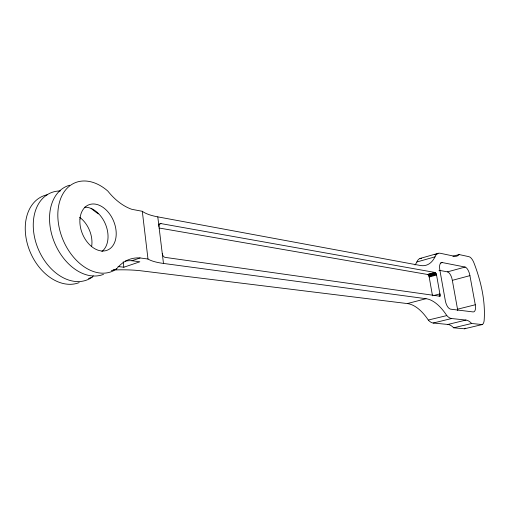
<?xml version="1.0" encoding="UTF-8"?>
<svg xmlns="http://www.w3.org/2000/svg" width="510" height="510" viewBox="0 0 510 510"><rect width="100%" height="100%" fill="white"/><g stroke="black" fill="none" stroke-linecap="round" stroke-linejoin="round"><path stroke-width="0.76" d="M158.769 224.4L160.988 223.597L434.96 272.455L435.91 273.29L436.547 275.017L440.315 296.278L165.132 257.378A3.532 2.289 70.5 0 1 162.282 253.623M125.307 261.107A55.188 37.765 73 0 1 131.911 260.744L140.078 257.952L147.989 259.029A69.137 16.683 -7.4 0 0 163.48 263.434L426.022 298.707A57.298 26.545 76.6 0 1 446.734 315.473L446.805 315.588A18.13 8.058 75.2 0 0 451.586 318.527L465.968 320.07A23.874 10.379 76.3 0 1 471.667 323.493L482.218 324.57A10.104 4.271 75.6 0 0 484.213 319.553C485.418 300.549 480.994 281.622 474.364 263.925A9.977 4.195 74.4 0 0 468.881 256.664L459.076 254.547L452.944 256.269M88.466 278.473L92.093 277.236A54.544 38.065 73 0 1 93.273 275.84M111.358 270.689L116.624 268.897A55.513 37.606 73.1 0 1 140.078 257.952M118.027 266.513L123.834 267.234L139.848 261.796L131.911 260.744M420.01 258.481L438.052 253.336M434.864 254.726L437.115 254.088M415.019 264.977A54.793 25.742 72.7 0 0 416.874 261.981L435.011 256.836A17.99 7.962 74.4 0 1 440.111 253.234L454.372 256.237A23.237 9.977 73.6 0 0 459.076 254.547M440.742 262.969L442.246 262.554L465.145 267.049A7.809 3.321 74.6 0 1 469.92 275.642L475.282 304.776A7.854 3.353 75.3 0 1 473.165 311.935L450.585 309.168A8.147 3.615 75.2 0 1 445.326 300.721L439.786 269.65A8.09 3.576 74.4 0 1 442.246 262.554M159.177 228.021L427.603 274.476L434.96 272.455M427.603 274.476L435.279 272.589M427.922 274.609L428.247 274.89L435.604 272.875M428.247 274.89L428.559 275.304L435.91 273.29M428.559 275.304L428.827 275.821L436.184 273.813M428.827 275.821L429.044 276.407L436.401 274.399M438.976 270.287L447.531 271.856L465.145 267.049M432.499 295.838L429.19 277.019L436.547 275.017M447.531 271.856A7.726 3.404 74.6 0 1 452.332 280.341L469.92 275.642M433.978 295.449L439.894 293.907A2.448 1.103 75 0 1 439.155 296.112M113.781 269.643L115.961 269.905A64.713 13.885 -6.1 0 1 141.238 270.835L407.331 303.571L426.022 298.707M457.712 310.501A7.771 3.43 75.4 0 0 457.534 309.2L475.282 304.776M407.331 303.571A56.655 27.113 76.7 0 1 428.298 320.038L446.805 315.588M428.368 320.146A17.939 8.243 75.2 0 0 433.219 323.028L451.586 318.527M433.219 323.028L447.882 324.449L465.968 320.07M447.882 324.449A23.626 10.614 76.4 0 1 453.67 327.796L471.667 323.493M453.67 327.796L464.438 328.791L482.218 324.57M116.624 268.897A48.029 33.131 67.2 0 1 70.074 252.667A48.029 33.131 67.2 0 1 63.361 193.092A48.029 33.131 67.2 0 1 107.865 191.11A53.869 34.444 65.6 0 0 113.443 197.338L115.094 198.913A54.519 34.846 65.6 0 0 131.854 209.329L142.303 211.293A68.461 19.558 -7.1 0 0 157.788 216.865L420.227 265.461A55.392 25.181 72.7 0 0 435.011 256.836M429.044 276.407L429.19 277.019M452.332 280.341L457.534 309.2M157.788 216.865L163.48 263.434M142.303 211.293L147.989 259.029M123.21 261.751L123.834 267.234M158.973 226.529A3.519 2.263 69.2 0 1 160.988 223.597M79.203 282.585A46.901 33.603 66.6 0 1 28.962 248.893A46.901 33.603 66.6 0 1 47.398 194.718M416.874 261.981A17.799 8.147 74.4 0 1 421.566 258.283M103.505 274.342A47.742 33.258 67.1 0 1 53.799 240.816A47.742 33.258 67.1 0 1 69.589 185.232M465.254 328.14A10.002 4.373 75.7 0 1 464.438 328.791M84.545 207.2A24.359 16.906 67.2 0 1 105.736 224.833A24.359 16.906 67.2 0 1 101.885 251.513M98.455 213.868A53.614 35.305 65.1 0 1 91.099 208.29M92.093 277.236A47.175 33.494 66.8 0 1 37.109 246.151A47.175 33.494 66.8 0 1 60.448 190.95M79.636 217.292A24.072 17.028 66.9 0 1 91.621 246.553M79.955 219.051A24.505 16.843 67.4 0 0 105.5 250.741A24.505 16.843 67.4 0 0 108.675 212.702A24.505 16.843 67.4 0 0 79.955 219.051"/></g></svg>
